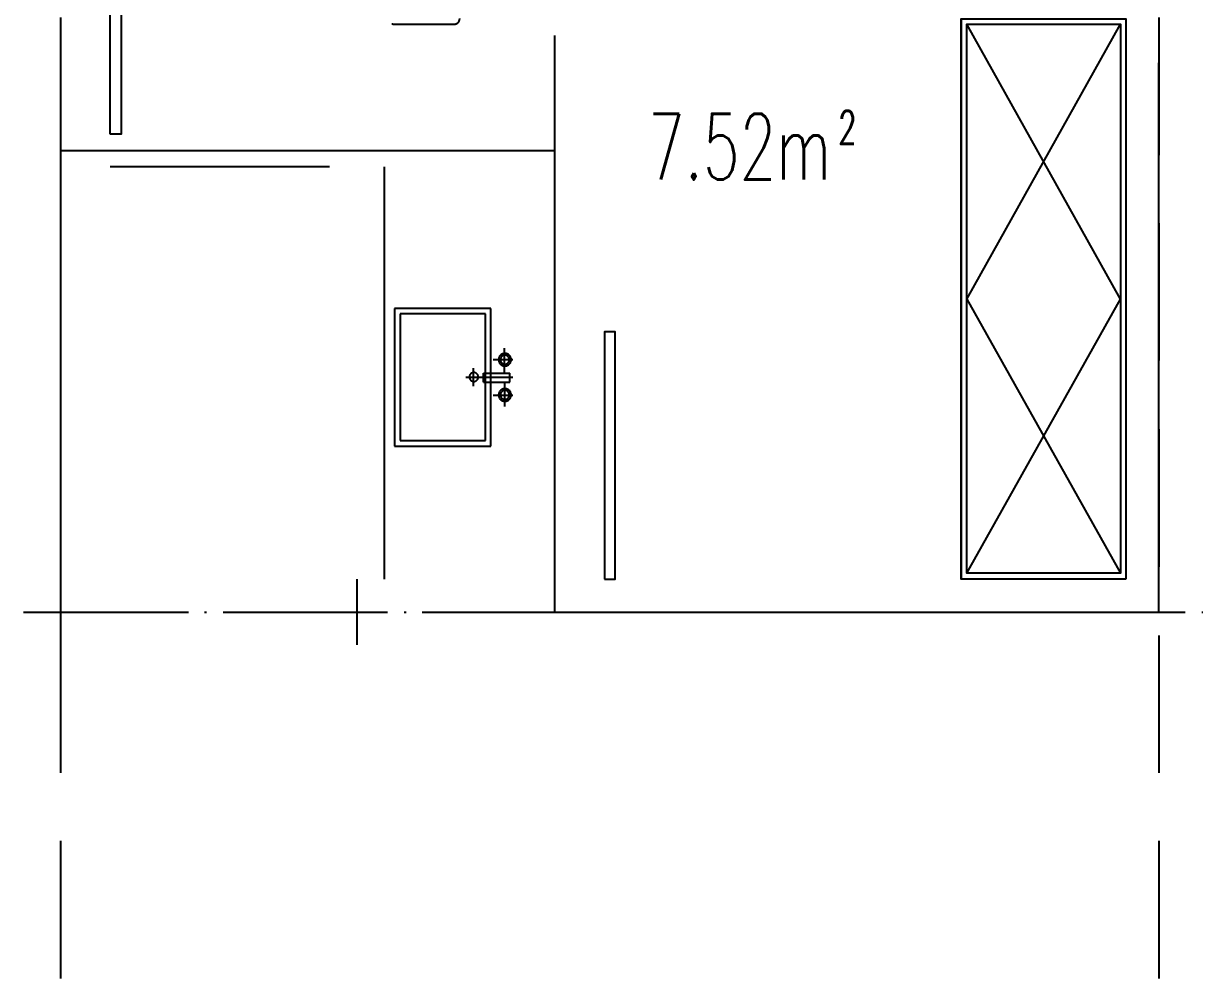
# Model space of a CAD drawing. Header units: millimetres. Extents: x -1120 to 100154, y -9529 to 14223.
# Drawn here: x 4666 to 8970, y 7686 to 11163 of the extents above; entities that cross this region are included whole.
import ezdxf

# ---------------------------------------------------------------- set-up
doc = ezdxf.new("R2010")
doc.units = ezdxf.units.MM
doc.linetypes.add('DOTE', pattern=[2.42, 2, -0.2, 0.02, -0.2])
for name, color, linetype in [('A-DOTE', 1, 'Continuous'), ('A-房间名称', 7, 'Continuous'), ('A-立面看线', 7, 'Continuous')]:
    doc.layers.add(name, color=color, linetype=linetype)
doc.styles.add('_TCH_WINDOW', font='SIMPLEX', dxfattribs={"bigfont": 'GBCBIG'})

msp = doc.modelspace()

# ---------------------------------------------------------------- linework, layer by layer
at = {"layer": 'A-DOTE', "linetype": 'DOTE', "ltscale": 1000}
for p, q in [((4800.5, 8900.2), (4800.5, 14221.2)), ((6600.1, 9019.9), (6600.1, 14221.2)), ((8800.1, 9019.9), (8800.1, 14221.2)), ((4800.5, 10701), (6600.1, 10701)), ((6600.1, 9019.9), (14121.1, 9019.9))]:
    msp.add_line(p, q, dxfattribs=at)
at = {"layer": 'A-立面看线'}
for points in [[(4981.1, 10760.8), (4981.1, 11561.6), (5020.3, 11561.6), (5020.3, 10760.8), (4981.1, 10760.8)], [(4800.5, 10684.6), (4800.5, 11185.1)], [(6007.2, 11163.1), (6009.3, 11162.3), (6011.4, 11161.7), (6013.6, 11161.3), (6015.8, 11161.2)], [(6014.7, 11161.2), (6232.3, 11161.2)], [(6233.4, 11161.2), (6235.5, 11161.3), (6237.6, 11161.6), (6239.6, 11162.1), (6241.5, 11162.8), (6243.3, 11163.7), (6245, 11164.7), (6246.6, 11165.9), (6248, 11167.3), (6249.4, 11168.7), (6250.6, 11170.3), (6251.6, 11172), (6252.5, 11173.8), (6253.2, 11175.7), (6253.7, 11177.7), (6254, 11179.8), (6254.1, 11181.9)], [(8079.8, 11180.8), (8079.8, 9139.6)], [(8680.4, 9139.6), (8079.8, 9139.6), (8079.8, 11180.8), (8680.4, 11180.8), (8680.4, 9139.6)], [(8101.6, 10160.2), (8660.9, 11161.2)], [(8101.6, 10160.2), (8660.9, 9161.4), (8101.6, 9161.4), (8101.6, 11161.2), (8660.9, 11161.2), (8660.9, 9161.4)], [(8101.6, 9161.4), (8660.9, 10160.2), (8101.6, 11161.2)], [(8800.1, 11185.1), (8800.1, 10684.6)], [(6600.1, 10621.5), (6600.1, 11119.9)], [(5779.7, 10641.1), (4981.1, 10641.1)], [(5979.9, 9139.6), (5979.9, 10641.1)], [(4800.5, 9936.1), (4800.5, 10436.6)], [(8800.1, 10436.6), (8800.1, 9936.1)], [(6600.1, 9870.8), (6600.1, 10371.3)], [(6016.9, 10125.4), (6016.9, 9624.9)], [(6367.3, 10125.4), (6016.9, 10125.4)], [(6367.3, 9624.9), (6367.3, 10125.4)], [(6036.5, 10105.8), (6036.5, 9644.5)], [(6347.7, 10105.8), (6036.5, 10105.8)], [(6347.7, 9644.5), (6347.7, 10105.8)], [(6780.7, 9139.6), (6819.9, 9139.6), (6819.9, 10040.5), (6780.7, 10040.5), (6780.7, 9139.6)], [(6418.4, 9962.2), (6416.1, 9962.1), (6413.8, 9961.7), (6411.6, 9961.1), (6409.5, 9960.4), (6407.5, 9959.4), (6405.6, 9958.3), (6403.9, 9957), (6402.2, 9955.5), (6400.8, 9953.9), (6399.4, 9952.1), (6398.3, 9950.2), (6397.3, 9948.2), (6396.6, 9946.1), (6396, 9943.9), (6395.7, 9941.7), (6395.5, 9939.3), (6395.7, 9937), (6396, 9934.7), (6396.6, 9932.5), (6397.3, 9930.4), (6398.3, 9928.4), (6399.4, 9926.5), (6400.8, 9924.8), (6402.2, 9923.2), (6403.9, 9921.7), (6405.6, 9920.4), (6407.5, 9919.2), (6409.5, 9918.3), (6411.6, 9917.5), (6413.8, 9916.9), (6416.1, 9916.6), (6418.4, 9916.5), (6420.7, 9916.6), (6423, 9916.9), (6425.2, 9917.5), (6427.3, 9918.3), (6429.3, 9919.2), (6431.2, 9920.4), (6432.9, 9921.7), (6434.6, 9923.2), (6436, 9924.8), (6437.3, 9926.5), (6438.5, 9928.4), (6439.4, 9930.4), (6440.2, 9932.5), (6440.8, 9934.7), (6441.1, 9937), (6441.2, 9939.3), (6441.1, 9941.7), (6440.8, 9943.9), (6440.2, 9946.1), (6439.4, 9948.2), (6438.5, 9950.2), (6437.3, 9952.1), (6436, 9953.9), (6434.6, 9955.5), (6432.9, 9957), (6431.2, 9958.3), (6429.3, 9959.4), (6427.3, 9960.4), (6425.2, 9961.1), (6423, 9961.7), (6420.7, 9962.1), (6418.4, 9962.2)], [(6418.4, 9955.6), (6416.7, 9955.6), (6415.1, 9955.3), (6413.5, 9954.9), (6412, 9954.4), (6410.6, 9953.7), (6409.3, 9952.9), (6408, 9951.9), (6406.9, 9950.9), (6405.8, 9949.7), (6404.9, 9948.4), (6404, 9947.1), (6403.4, 9945.7), (6402.8, 9944.2), (6402.4, 9942.6), (6402.2, 9941), (6402.1, 9939.3), (6402.2, 9937.7), (6402.4, 9936), (6402.8, 9934.5), (6403.4, 9933), (6404, 9931.5), (6404.9, 9930.2), (6405.8, 9928.9), (6406.9, 9927.8), (6408, 9926.7), (6409.3, 9925.8), (6410.6, 9925), (6412, 9924.3), (6413.5, 9923.7), (6415.1, 9923.3), (6416.7, 9923.1), (6418.4, 9923), (6420.1, 9923.1), (6421.7, 9923.3), (6423.2, 9923.7), (6424.7, 9924.3), (6426.2, 9925), (6427.5, 9925.8), (6428.8, 9926.7), (6429.9, 9927.8), (6431, 9928.9), (6431.9, 9930.2), (6432.7, 9931.5), (6433.4, 9933), (6434, 9934.5), (6434.4, 9936), (6434.6, 9937.7), (6434.7, 9939.3), (6434.6, 9941), (6434.4, 9942.6), (6434, 9944.2), (6433.4, 9945.7), (6432.7, 9947.1), (6431.9, 9948.4), (6431, 9949.7), (6429.9, 9950.9), (6428.8, 9951.9), (6427.5, 9952.9), (6426.2, 9953.7), (6424.7, 9954.4), (6423.2, 9954.9), (6421.7, 9955.3), (6420.1, 9955.6), (6418.4, 9955.6)], [(6417.3, 9890.4), (6417.3, 9981.8)], [(6304.2, 9842.5), (6304.2, 9907.8)], [(6376, 9940.4), (6447.8, 9940.4)], [(6275.9, 9875.1), (6447.8, 9875.1)], [(6305.2, 9892.5), (6303.6, 9892.5), (6302, 9892.2), (6300.4, 9891.8), (6298.9, 9891.3), (6297.5, 9890.6), (6296.1, 9889.7), (6294.9, 9888.8), (6293.7, 9887.8), (6292.6, 9886.6), (6291.7, 9885.3), (6290.9, 9884), (6290.2, 9882.6), (6289.7, 9881.1), (6289.3, 9879.5), (6289, 9877.9), (6288.9, 9876.2), (6289, 9874.5), (6289.3, 9872.9), (6289.7, 9871.4), (6290.2, 9869.9), (6290.9, 9868.4), (6291.7, 9867.1), (6292.6, 9865.8), (6293.7, 9864.7), (6294.9, 9863.6), (6296.1, 9862.7), (6297.5, 9861.9), (6298.9, 9861.2), (6300.4, 9860.6), (6302, 9860.2), (6303.6, 9860), (6305.2, 9859.9), (6306.9, 9860), (6308.5, 9860.2), (6310.1, 9860.6), (6311.6, 9861.2), (6313, 9861.9), (6314.4, 9862.7), (6315.6, 9863.6), (6316.8, 9864.7), (6317.8, 9865.8), (6318.8, 9867.1), (6319.6, 9868.4), (6320.3, 9869.9), (6320.8, 9871.4), (6321.2, 9872.9), (6321.5, 9874.5), (6321.6, 9876.2), (6321.5, 9877.9), (6321.2, 9879.5), (6320.8, 9881.1), (6320.3, 9882.6), (6319.6, 9884), (6318.8, 9885.3), (6317.8, 9886.6), (6316.8, 9887.8), (6315.6, 9888.8), (6314.4, 9889.7), (6313, 9890.6), (6311.6, 9891.3), (6310.1, 9891.8), (6308.5, 9892.2), (6306.9, 9892.5), (6305.2, 9892.5)], [(6341.1, 9857.7), (6341.1, 9890.4)], [(6341.1, 9890.4), (6436.9, 9890.4)], [(6341.1, 9857.7), (6436.9, 9857.7)], [(6417.3, 9857.7), (6417.3, 9768.5)], [(6436.9, 9857.7), (6436.9, 9890.4)], [(6418.4, 9833.8), (6416.1, 9833.7), (6413.8, 9833.3), (6411.6, 9832.8), (6409.5, 9832), (6407.5, 9831), (6405.6, 9829.9), (6403.9, 9828.6), (6402.2, 9827.1), (6400.8, 9825.5), (6399.4, 9823.7), (6398.3, 9821.8), (6397.3, 9819.8), (6396.6, 9817.7), (6396, 9815.5), (6395.7, 9813.3), (6395.5, 9810.9), (6395.7, 9808.6), (6396, 9806.3), (6396.6, 9804.1), (6397.3, 9802), (6398.3, 9800), (6399.4, 9798.2), (6400.8, 9796.4), (6402.2, 9794.8), (6403.9, 9793.3), (6405.6, 9792), (6407.5, 9790.8), (6409.5, 9789.9), (6411.6, 9789.1), (6413.8, 9788.5), (6416.1, 9788.2), (6418.4, 9788.1), (6420.7, 9788.2), (6423, 9788.5), (6425.2, 9789.1), (6427.3, 9789.9), (6429.3, 9790.8), (6431.2, 9792), (6432.9, 9793.3), (6434.6, 9794.8), (6436, 9796.4), (6437.3, 9798.2), (6438.5, 9800), (6439.4, 9802), (6440.2, 9804.1), (6440.8, 9806.3), (6441.1, 9808.6), (6441.2, 9810.9), (6441.1, 9813.3), (6440.8, 9815.5), (6440.2, 9817.7), (6439.4, 9819.8), (6438.5, 9821.8), (6437.3, 9823.7), (6436, 9825.5), (6434.6, 9827.1), (6432.9, 9828.6), (6431.2, 9829.9), (6429.3, 9831), (6427.3, 9832), (6425.2, 9832.8), (6423, 9833.3), (6420.7, 9833.7), (6418.4, 9833.8)], [(6418.4, 9827.3), (6416.7, 9827.2), (6415.1, 9826.9), (6413.5, 9826.5), (6412, 9826), (6410.6, 9825.3), (6409.3, 9824.5), (6408, 9823.5), (6406.9, 9822.5), (6405.8, 9821.3), (6404.9, 9820.1), (6404, 9818.7), (6403.4, 9817.3), (6402.8, 9815.8), (6402.4, 9814.2), (6402.2, 9812.6), (6402.1, 9810.9), (6402.2, 9809.3), (6402.4, 9807.6), (6402.8, 9806.1), (6403.4, 9804.6), (6404, 9803.2), (6404.9, 9801.8), (6405.8, 9800.5), (6406.9, 9799.4), (6408, 9798.3), (6409.3, 9797.4), (6410.6, 9796.6), (6412, 9795.9), (6413.5, 9795.3), (6415.1, 9794.9), (6416.7, 9794.7), (6418.4, 9794.6), (6420.1, 9794.7), (6421.7, 9794.9), (6423.2, 9795.3), (6424.7, 9795.9), (6426.2, 9796.6), (6427.5, 9797.4), (6428.8, 9798.3), (6429.9, 9799.4), (6431, 9800.5), (6431.9, 9801.8), (6432.7, 9803.2), (6433.4, 9804.6), (6434, 9806.1), (6434.4, 9807.6), (6434.6, 9809.3), (6434.7, 9810.9), (6434.6, 9812.6), (6434.4, 9814.2), (6434, 9815.8), (6433.4, 9817.3), (6432.7, 9818.7), (6431.9, 9820.1), (6431, 9821.3), (6429.9, 9822.5), (6428.8, 9823.5), (6427.5, 9824.5), (6426.2, 9825.3), (6424.7, 9826), (6423.2, 9826.5), (6421.7, 9826.9), (6420.1, 9827.2), (6418.4, 9827.3)], [(6376, 9809.8), (6447.8, 9809.8)], [(4800.5, 9185.3), (4800.5, 9685.8)], [(8800.1, 9685.8), (8800.1, 9185.3)], [(6036.5, 9644.5), (6347.7, 9644.5)], [(6016.9, 9624.9), (6367.3, 9624.9)], [(6600.1, 9019.9), (6600.1, 9620.5)], [(5879.8, 8900.2), (5879.8, 9139.6)], [(4665.6, 9019.9), (5266.2, 9019.9)], [(5324.9, 9019.9), (5331.4, 9019.9)], [(5392.4, 9019.9), (5990.8, 9019.9)], [(6051.7, 9019.9), (6058.3, 9019.9)], [(6117, 9019.9), (6717.6, 9019.9)], [(6778.5, 9019.9), (6782.9, 9019.9)], [(6843.8, 9019.9), (7444.4, 9019.9)], [(7503.2, 9019.9), (7509.7, 9019.9)], [(7570.6, 9019.9), (8169.1, 9019.9)], [(8230, 9019.9), (8236.5, 9019.9)], [(8295.3, 9019.9), (8895.9, 9019.9)], [(8956.8, 9019.9), (8961.2, 9019.9)], [(4800.5, 8434.5), (4800.5, 8935.1)], [(8800.1, 8935.1), (8800.1, 8434.5)], [(4800.5, 7686), (4800.5, 8186.5)], [(8800.1, 8186.5), (8800.1, 7686)]]:
    msp.add_lwpolyline(points, dxfattribs=at)

# ---------------------------------------------------------------- texts
at = {"layer": 'A-房间名称', "style": '_TCH_WINDOW', "width": 0.65}
for s, height, p in [('7.52m', 240, (6939.1, 10595.2)), ('2', 120, (7632.5, 10725.2))]:
    msp.add_text(s, height=height, dxfattribs=at).set_placement(p)

doc.saveas('drawing.dxf')
